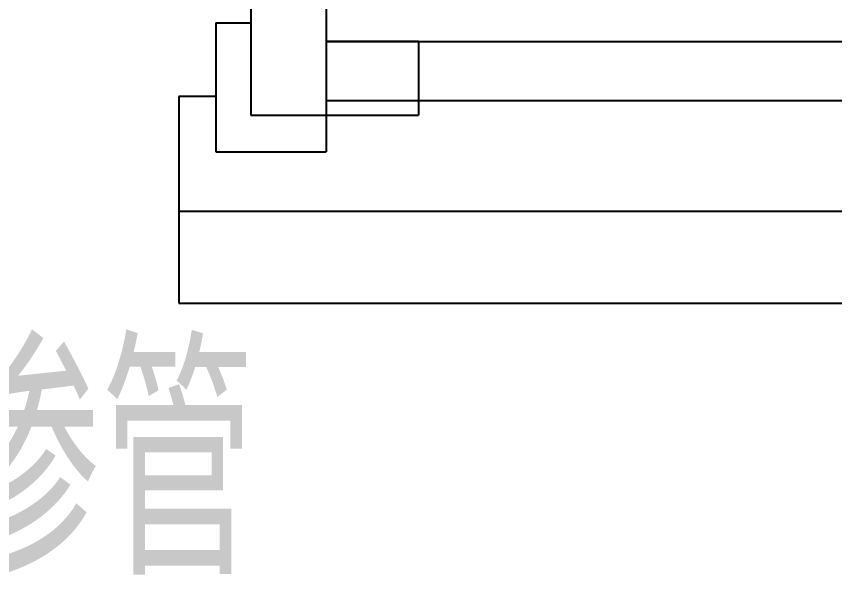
# Model space of a CAD drawing. Extents: x -1568 to -728, y -1287 to -990.
# Drawn here: x -1342.48 to -1331.37, y -1105.52 to -1097.94 of the extents above; entities that cross this region are included whole.
import ezdxf

# ---------------------------------------------------------------- set-up
doc = ezdxf.new("R2010")
doc.units = 0
doc.header["$LTSCALE"] = 5
doc.layers.get('0').update_dxf_attribs({"linetype": 'CONTINUOUS'})
doc.layers.add('PP-COM', color=7, linetype='CONTINUOUS')
doc.layers.add('文字', color=7, linetype='CONTINUOUS')
doc.styles.get("Standard").update_dxf_attribs({"font": 'simplex1.shx', "width": 0.7, "bigfont": 'hztxt.shx'})

# ---------------------------------------------------------------- blocks, each defined once
blk = doc.blocks.new('cs2')
for p, q in [((4730.588, 1071.789), (4730.136, 1071.789)), ((4730.588, 1071.789), (4730.588, 1069.539)), ((4729.919, 1071.662), (4729.598, 1071.096)), ((4729.565, 1070.973), (4729.565, 1069.039)), ((4730.588, 1069.539), (4729.565, 1069.539))]:
    blk.add_line(p, q)
for centre, start, end in [((4730.136, 1071.539), 90, 150.42), ((4729.815, 1070.973), 150.42, 180)]:
    blk.add_arc(centre, 0.25, start, end)
blk.add_point((4730.18, 1071.789))

msp = doc.modelspace()

# ---------------------------------------------------------------- linework, layer by layer
for p, q in [((-1339.76889, -1098.03128), (-1339.29167, -1098.03128)), ((-1339.76889, -1098.03128), (-1339.76889, -1099.78128)), ((-1338.26889, -1098.28128), (-1338.26889, -1099.58128)), ((-1337.01889, -1098.28128), (-1338.26889, -1098.28128)), ((-1338.26889, -1098.28537), (-1278.49612, -1098.28537)), ((-1337.01889, -1098.28128), (-1337.01889, -1098.43128)), ((-1337.01889, -1098.28128), (-1337.01889, -1098.48128)), ((-1337.01889, -1098.28128), (-1337.01889, -1098.88128)), ((-1337.01889, -1098.48128), (-1337.01889, -1098.68128)), ((-1337.01889, -1098.68128), (-1337.01889, -1099.23128)), ((-1337.01889, -1098.78128), (-1337.01889, -1099.08128)), ((-1337.01889, -1098.88128), (-1337.01889, -1099.28128)), ((-1339.76889, -1099.0283), (-1340.27003, -1099.0283)), ((-1340.27003, -1099.0283), (-1340.27003, -1101.83537)), ((-1338.26889, -1099.08537), (-1279.51889, -1099.08537)), ((-1337.01889, -1099.08128), (-1337.01889, -1099.28128)), ((-1338.26889, -1099.28128), (-1337.01889, -1099.28128)), ((-1339.76889, -1099.78128), (-1338.26889, -1099.78128)), ((-1340.27003, -1100.58537), (-1277.47709, -1100.58537)), ((-1338.26889, -1100.58537), (-1298.29071, -1100.58537)), ((-1340.27003, -1101.83537), (-1300.84857, -1101.83537))]:
    msp.add_line(p, q)
at = {"linetype": 'Continuous'}
for p, q in [((-1338.26889, -1098.88128), (-1338.26889, -1098.88128)), ((-1338.26889, -1099.38128), (-1338.26889, -1099.38128))]:
    msp.add_line(p, q, dxfattribs=at)

# ---------------------------------------------------------------- block references
at = {"layer": 'PP-COM', "xscale": -1}
msp.add_blockref('cs2', (3391.29606, -2168.82031), dxfattribs=at)

# ---------------------------------------------------------------- texts
at = {"layer": '文字', "width": 0.7}
msp.add_text('绿化带渗管', height=3, dxfattribs=at).set_placement((-1349.73468, -1105.51712))

doc.saveas('drawing.dxf')
